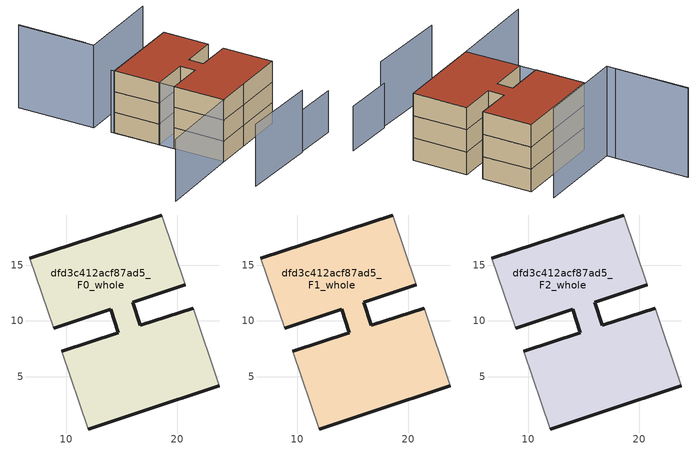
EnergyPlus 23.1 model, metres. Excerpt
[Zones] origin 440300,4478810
dfd3c412acf87ad5_F0_whole
 floor ground (EU_floor_Construction): 18.59,19.52 20.71,13.24 15.97,11.69 16.66,9.6 21.42,11.14 23.75,4.17 16.69,1.84 12,0.29 9.59,7.28 14.67,8.93 14,11.03 8.89,9.32 6.74,15.64 z0
 wall outside (EU_wall_Construction): 12,0.29 16.69,1.84 23.75,4.17 / 21.42,11.14 16.66,9.6 15.97,11.69 20.71,13.24 / 18.59,19.52 6.74,15.64 / 8.89,9.32 14,11.03 14.67,8.93 9.59,7.28 z0:3
 wall adiabatic (EU_wall_Construction): 23.75,4.17 21.42,11.14 / 20.71,13.24 18.59,19.52 / 6.74,15.64 8.89,9.32 / 9.59,7.28 12,0.29 z0:3
dfd3c412acf87ad5_F1_whole
 floor to dfd3c412acf87ad5_F0_whole (EU_floor_Construction): 18.59,19.52 20.71,13.24 15.97,11.69 16.66,9.6 21.42,11.14 23.75,4.17 16.69,1.84 12,0.29 9.59,7.28 14.67,8.93 14,11.03 8.89,9.32 6.74,15.64 z3
 wall outside (EU_wall_Construction): 12,0.29 16.69,1.84 23.75,4.17 / 21.42,11.14 16.66,9.6 15.97,11.69 20.71,13.24 / 18.59,19.52 6.74,15.64 / 8.89,9.32 14,11.03 14.67,8.93 9.59,7.28 z3:6
 wall adiabatic (EU_wall_Construction): 23.75,4.17 21.42,11.14 / 20.71,13.24 18.59,19.52 / 6.74,15.64 8.89,9.32 / 9.59,7.28 12,0.29 z3:6
dfd3c412acf87ad5_F2_whole
 floor to dfd3c412acf87ad5_F1_whole (EU_floor_Construction): 18.59,19.52 20.71,13.24 15.97,11.69 16.66,9.6 21.42,11.14 23.75,4.17 16.69,1.84 12,0.29 9.59,7.28 14.67,8.93 14,11.03 8.89,9.32 6.74,15.64 z6
 wall outside (EU_wall_Construction): 12,0.29 16.69,1.84 23.75,4.17 / 21.42,11.14 16.66,9.6 15.97,11.69 20.71,13.24 / 18.59,19.52 6.74,15.64 / 8.89,9.32 14,11.03 14.67,8.93 9.59,7.28 z6:9
 wall adiabatic (EU_wall_Construction): 23.75,4.17 21.42,11.14 / 20.71,13.24 18.59,19.52 / 6.74,15.64 8.89,9.32 / 9.59,7.28 12,0.29 z6:9
 roof outside (EU_roof_Construction): 23.75,4.17 21.42,11.14 16.66,9.6 15.97,11.69 20.71,13.24 18.59,19.52 6.74,15.64 8.89,9.32 14,11.03 14.67,8.93 9.59,7.28 12,0.29 16.69,1.84 z9
shading: 20.87,-4.37 27.53,-2.39 z0:6; 10.56,-7.49 21.31,-4.43 / 6.58,16.09 12,0.29 / 12,0.29 0.09,-3.79 z0:9; 2.19,29.08 5.33,19.69 / 17.62,22.47 5.7,18.47 / 5.7,18.47 2.14,29.06 z0:12
[Building]
EU S2 Campaign: North Axis=0; Terrain=City; Solar Distribution=FullExterior
[Site:Location]
Madrid: Latitude=40.5; Longitude=-3.5; Time Zone=1; Elevation=609
[SizingPeriod:WeatherFileDays]
AnnualSizingPeriod: Begin Month=1; Begin Day of Month=1; End Month=12; End Day of Month=31; Day of Week for Start Day=Monday; Use Weather File Daylight Saving Period=No; Use Weather File Rain and Snow Indicators=No
[MATERIAL]
EU_InternalMass_Material: Roughness=MediumRough; Thickness=0.1; Conductivity=1; Density=1800; Specific Heat=900; Thermal Absorptance=0.9; Solar Absorptance=0.7; Visible Absorptance=0.7
[MATERIAL:NOMASS] Roughness=MediumRough; Thermal Absorptance=0.9; Solar Absorptance=0.7; Visible Absorptance=0.7
Name | Thermal Resistance
EU_wall_NoMass | 0.609216
EU_roof_NoMass | 0.513268
EU_floor_NoMass | 0.568163
[CONSTRUCTION]
EU_wall_Construction: EU_wall_NoMass
EU_roof_Construction: EU_roof_NoMass
EU_floor_Construction: EU_floor_NoMass
EU_InternalMass_Construction: EU_InternalMass_Material
[ZONE] Type=1; Multiplier=1; Ceiling Height=autocalculate; Floor Area=autocalculate; Part of Total Floor Area=Yes
Name | Volume
dfd3c412acf87ad5_F0_whole | 536.595
dfd3c412acf87ad5_F1_whole; dfd3c412acf87ad5_F2_whole | 536.594
[INTERNALMASS] Construction=EU_InternalMass_Construction; Surface Area=178.865
Name | Zone or ZoneList
dfd3c412acf87ad5_F0_whole_EU_InternalMass | dfd3c412acf87ad5_F0_whole
dfd3c412acf87ad5_F1_whole_EU_InternalMass | dfd3c412acf87ad5_F1_whole
dfd3c412acf87ad5_F2_whole_EU_InternalMass | dfd3c412acf87ad5_F2_whole
[OTHEREQUIPMENT] Fuel Type=Electricity; Design Level Calculation Method=Watts/Area; Power per Zone Floor Area=1; Fraction Latent=0; Fraction Radiant=0; Fraction Lost=0; Carbon Dioxide Generation Rate=0; EndUse Subcategory=EU_Step8_InternalGains
Name | Zone or ZoneList or Space or SpaceList | Schedule
EU_Step8_InternalGain_dfd3c412acf87ad5_F0_whole_f000 | dfd3c412acf87ad5_F0_whole | EU_Step8_GainSchedule_dfd3c412acf87ad5_F0_whole_f000
EU_Step8_InternalGain_dfd3c412acf87ad5_F1_whole_f000 | dfd3c412acf87ad5_F1_whole | EU_Step8_GainSchedule_dfd3c412acf87ad5_F1_whole_f000
EU_Step8_InternalGain_dfd3c412acf87ad5_F2_whole_f000 | dfd3c412acf87ad5_F2_whole | EU_Step8_GainSchedule_dfd3c412acf87ad5_F2_whole_f000
[ZONEVENTILATION:DESIGNFLOWRATE] Schedule=EU_AlwaysOn; Design Flow Rate Calculation Method=AirChanges/Hour; Air Changes per Hour=0.752966; Ventilation Type=Natural; Fan Pressure Rise=0; Fan Total Efficiency=1; Constant Term Coefficient=1; Temperature Term Coefficient=0; Velocity Term Coefficient=0; Velocity Squared Term Coefficient=0; Minimum Indoor Temperature=-100; Maximum Indoor Temperature=100; Delta Temperature=-100; Minimum Outdoor Temperature=-100; Maximum Outdoor Temperature=100; Maximum Wind Speed=40
Name | Zone or ZoneList or Space or SpaceList
EU_ConstantAir_dfd3c412acf87ad5_F0_whole | dfd3c412acf87ad5_F0_whole
EU_ConstantAir_dfd3c412acf87ad5_F1_whole | dfd3c412acf87ad5_F1_whole
EU_ConstantAir_dfd3c412acf87ad5_F2_whole | dfd3c412acf87ad5_F2_whole
[HVACTEMPLATE:THERMOSTAT] Constant Heating Setpoint=20; Constant Cooling Setpoint=50
EU_HeatOnly_dfd3c412acf87ad5_F0_whole; EU_HeatOnly_dfd3c412acf87ad5_F1_whole; EU_HeatOnly_dfd3c412acf87ad5_F2_whole
[HVACTEMPLATE:ZONE:IDEALLOADSAIRSYSTEM] System Availability Schedule=EU_AlwaysOn; Maximum Heating Supply Air Temperature=50; Minimum Cooling Supply Air Temperature=13; Maximum Heating Supply Air Humidity Ratio=0.0156; Minimum Cooling Supply Air Humidity Ratio=0.0077; Heating Limit=NoLimit; Cooling Limit=NoLimit; Heating Availability Schedule=EU_AlwaysOn; Cooling Availability Schedule=EU_CoolingOff; Dehumidification Control Type=ConstantSensibleHeatRatio; Cooling Sensible Heat Ratio=0.7; Dehumidification Setpoint=60; Humidification Control Type=None; Humidification Setpoint=30; Outdoor Air Method=None; Outdoor Air Flow Rate per Person=0.00944; Outdoor Air Flow Rate per Zone Floor Area=0; Outdoor Air Flow Rate per Zone=0; Demand Controlled Ventilation Type=None; Outdoor Air Economizer Type=NoEconomizer; Heat Recovery Type=None; Sensible Heat Recovery Effectiveness=0.7; Latent Heat Recovery Effectiveness=0.65
Name | Template Thermostat
dfd3c412acf87ad5_F0_whole | EU_HeatOnly_dfd3c412acf87ad5_F0_whole
dfd3c412acf87ad5_F1_whole | EU_HeatOnly_dfd3c412acf87ad5_F1_whole
dfd3c412acf87ad5_F2_whole | EU_HeatOnly_dfd3c412acf87ad5_F2_whole
[SIZING:ZONE] Zone Cooling Design Supply Air Temperature Input Method=SupplyAirTemperature; Zone Cooling Design Supply Air Temperature=13; Zone Heating Design Supply Air Temperature Input Method=SupplyAirTemperature; Zone Heating Design Supply Air Temperature=50; Zone Cooling Design Supply Air Humidity Ratio=0.008; Zone Heating Design Supply Air Humidity Ratio=0.008; Cooling Design Air Flow Method=DesignDay; Cooling Design Air Flow Rate=0; Cooling Minimum Air Flow per Zone Floor Area=0.000762; Cooling Minimum Air Flow=0; Cooling Minimum Air Flow Fraction=0.2; Heating Design Air Flow Method=DesignDay; Heating Design Air Flow Rate=0; Heating Maximum Air Flow per Zone Floor Area=0.002032; Heating Maximum Air Flow=0.141576; Heating Maximum Air Flow Fraction=0.3; Account for Dedicated Outdoor Air System=No; Dedicated Outdoor Air System Control Strategy=NeutralSupplyAir; Dedicated Outdoor Air Low Setpoint Temperature for Design=autosize; Dedicated Outdoor Air High Setpoint Temperature for Design=autosize; Zone Load Sizing Method=Sensible Load Only No Latent Load; Zone Latent Cooling Design Supply Air Humidity Ratio Input Method=HumidityRatioDifference; Zone Cooling Design Supply Air Humidity Ratio Difference=0.005; Zone Latent Heating Design Supply Air Humidity Ratio Input Method=HumidityRatioDifference; Zone Humidification Design Supply Air Humidity Ratio Difference=0.005
dfd3c412acf87ad5_F0_whole; dfd3c412acf87ad5_F1_whole; dfd3c412acf87ad5_F2_whole
[SCHEDULE:CONSTANT]
Name | Hourly Value
EU_AlwaysOn | 1
EU_CoolingOff | 0
[SCHEDULE:FILE] Column Number=1; Rows to Skip at Top=0; Number of Hours of Data=8760; Column Separator=Comma; Interpolate to Timestep=No; Minutes per Item=60; Adjust Schedule for Daylight Savings=Yes
Name | File
EU_Step8_GainSchedule_dfd3c412acf87ad5_F0_whole_f000 | ../../schedules/dfd3c412acf87ad5/dfd3c412acf87ad5_F0_whole_f000_gain.csv
EU_Step8_GainSchedule_dfd3c412acf87ad5_F1_whole_f000 | ../../schedules/dfd3c412acf87ad5/dfd3c412acf87ad5_F1_whole_f000_gain.csv
EU_Step8_GainSchedule_dfd3c412acf87ad5_F2_whole_f000 | ../../schedules/dfd3c412acf87ad5/dfd3c412acf87ad5_F2_whole_f000_gain.csv
